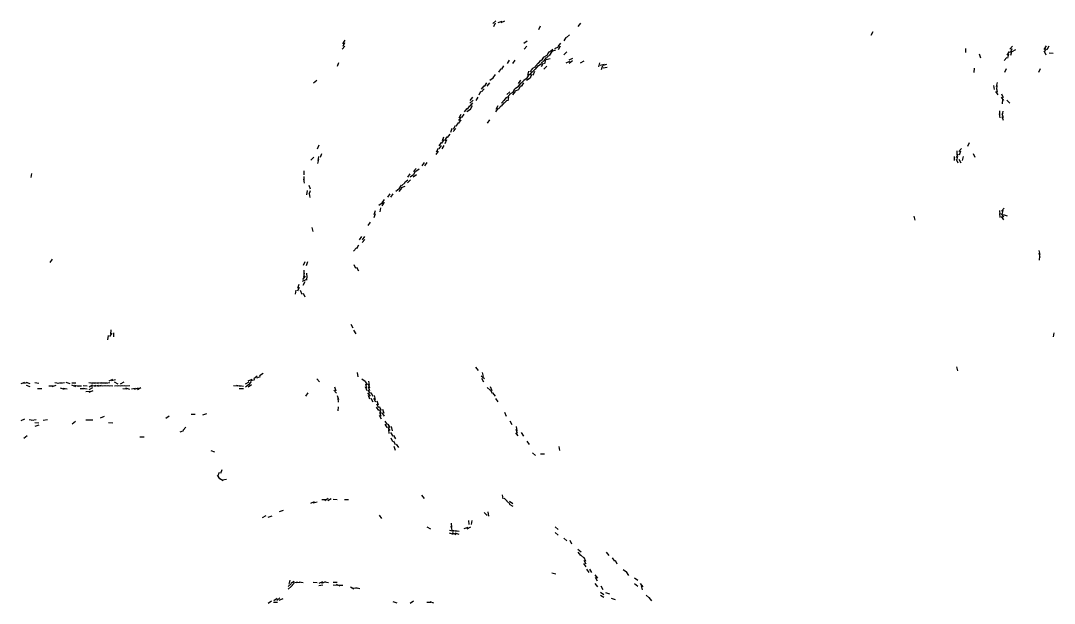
# Model space of a CAD drawing. Extents: x -664598 to -661481, y -979343 to -976126.
# Drawn here: x -664598 to -663871, y -977708 to -977298 of the extents above; entities that cross this region are included whole.
import ezdxf

# ---------------------------------------------------------------- set-up
doc = ezdxf.new("R2010")
doc.units = 0

msp = doc.modelspace()

# ---------------------------------------------------------------- linework, layer by layer
at = {"layer": 'CLIFF'}
for p, q in [((-664263.784, -977298.29), (-664265.976, -977300.19)), ((-664259.515, -977298.75), (-664262.245, -977299.73)), ((-664257.541, -977298.683), (-664260.219, -977299.797)), ((-664264.26, -977299.929), (-664265.5, -977302.551)), ((-664233.558, -977304.522), (-664232.202, -977301.958)), ((-664205.82, -977302.344), (-664203.94, -977300.136)), ((-663999.549, -977308.527), (-663998.211, -977305.953)), ((-664370.082, -977312.029), (-664371.678, -977314.451)), ((-664370.247, -977313.935), (-664371.513, -977316.545)), ((-664244.082, -977314.051), (-664241.678, -977312.429)), ((-664215.628, -977312.482), (-664214.132, -977309.998)), ((-664213.987, -977310.177), (-664211.773, -977308.303)), ((-664369.948, -977316.129), (-664371.812, -977318.351)), ((-664243.827, -977318.338), (-664241.933, -977316.142)), ((-664227.519, -977322.542), (-664226.241, -977319.938)), ((-664226.035, -977320.117), (-664223.725, -977318.363)), ((-664225.654, -977322.466), (-664224.106, -977320.014)), ((-664224.228, -977319.774), (-664221.532, -977318.706)), ((-664222.172, -977317.899), (-664219.588, -977316.581)), ((-664219.838, -977316.328), (-664217.922, -977314.152)), ((-664219.547, -977318.528), (-664218.213, -977315.952)), ((-664215.979, -977322.186), (-664213.781, -977320.294)), ((-663932.92, -977320.689), (-663932.84, -977317.791)), ((-663903.696, -977322.439), (-663902.064, -977320.041)), ((-663901.823, -977318.341), (-663899.937, -977316.139)), ((-663901.45, -977320.573), (-663900.31, -977317.907)), ((-663901.292, -977322.63), (-663900.468, -977319.85)), ((-663900.155, -977319.931), (-663897.605, -977318.549)), ((-663877.69, -977318.443), (-663876.07, -977316.037)), ((-663877.686, -977320.445), (-663876.074, -977318.035)), ((-663876.274, -977322.557), (-663877.486, -977319.923)), ((-663875.545, -977318.529), (-663874.215, -977315.951)), ((-663871.447, -977321.462), (-663874.313, -977321.018)), ((-664374.396, -977327.873), (-664375.364, -977330.607)), ((-664255.609, -977328.494), (-664254.151, -977325.986)), ((-664251.726, -977328.418), (-664250.034, -977326.062)), ((-664235.77, -977330.385), (-664233.99, -977328.095)), ((-664234.045, -977330.103), (-664231.715, -977328.377)), ((-664233.76, -977328.392), (-664232, -977326.088)), ((-664231.949, -977328.22), (-664229.811, -977326.26)), ((-664231.706, -977326.431), (-664230.054, -977324.049)), ((-664231.677, -977330.451), (-664230.083, -977328.029)), ((-664230.188, -977323.866), (-664227.572, -977322.614)), ((-664229.742, -977326.406), (-664228.018, -977324.074)), ((-664229.282, -977328.633), (-664228.478, -977325.847)), ((-664228.263, -977325.676), (-664225.497, -977324.804)), ((-664227.919, -977324.251), (-664225.841, -977322.229)), ((-664214.21, -977327.817), (-664211.55, -977326.663)), ((-664212.225, -977325.783), (-664209.535, -977324.697)), ((-664212.037, -977328.114), (-664209.723, -977326.366)), ((-664204.091, -977328.037), (-664201.669, -977326.443)), ((-664191.247, -977330.643), (-664190.513, -977327.837)), ((-663922.421, -977324.616), (-663923.339, -977321.864)), ((-663905.823, -977326.341), (-663903.937, -977324.139)), ((-663903.25, -977324.642), (-663902.51, -977321.838)), ((-664261.713, -977334.427), (-664260.047, -977332.053)), ((-664259.603, -977332.497), (-664258.157, -977329.983)), ((-664241.155, -977336.664), (-664240.605, -977333.816)), ((-664239.832, -977334.334), (-664237.928, -977332.146)), ((-664239.798, -977336.362), (-664237.962, -977334.118)), ((-664239.444, -977338.576), (-664238.316, -977335.904)), ((-664238.115, -977332), (-664235.645, -977330.48)), ((-664237.855, -977334.314), (-664235.905, -977332.166)), ((-664237.408, -977336.59), (-664236.352, -977333.89)), ((-664235.709, -977332.43), (-664234.051, -977330.05)), ((-664229.902, -977332.268), (-664227.858, -977330.212)), ((-664190.277, -977329.629), (-664187.483, -977328.851)), ((-664189.408, -977332.591), (-664188.352, -977329.889)), ((-664188.296, -977331.554), (-664185.464, -977330.926)), ((-664188.263, -977329.677), (-664185.497, -977328.803)), ((-663926.917, -977334.69), (-663926.843, -977331.79)), ((-663905.442, -977334.577), (-663904.318, -977331.903)), ((-663881.382, -977334.6), (-663880.378, -977331.88)), ((-664389.756, -977340.324), (-664392.004, -977342.156)), ((-664271.651, -977344.468), (-664270.109, -977342.012)), ((-664269.736, -977344.41), (-664268.024, -977342.07)), ((-664268.05, -977340.096), (-664265.71, -977338.384)), ((-664265.704, -977338.433), (-664264.056, -977336.047)), ((-664247.79, -977344.369), (-664245.97, -977342.111)), ((-664247.698, -977342.437), (-664246.062, -977340.043)), ((-664245.875, -977342.295), (-664243.885, -977340.185)), ((-664245.619, -977344.488), (-664244.141, -977341.992)), ((-664244.077, -977340.059), (-664241.683, -977338.421)), ((-664242.067, -977340.073), (-664239.693, -977338.407)), ((-664241.658, -977338.463), (-664240.102, -977336.017)), ((-663911.263, -977344.638), (-663910.497, -977341.842)), ((-664275.564, -977350.518), (-664274.196, -977347.962)), ((-664273.813, -977346.35), (-664271.947, -977344.13)), ((-664273.79, -977348.369), (-664271.97, -977346.111)), ((-664255.947, -977350.222), (-664253.813, -977348.258)), ((-664255.808, -977352.354), (-664253.952, -977350.126)), ((-664254.128, -977349.978), (-664251.632, -977348.502)), ((-664251.8, -977350.361), (-664249.96, -977348.119)), ((-664251.458, -977348.57), (-664250.302, -977345.91)), ((-664250.242, -977347.738), (-664247.518, -977346.742)), ((-664250.049, -977346.098), (-664247.711, -977344.382)), ((-664247.611, -977346.492), (-664246.149, -977343.988)), ((-663912.573, -977346.657), (-663913.187, -977343.823)), ((-663910.057, -977350.434), (-663911.703, -977348.046)), ((-663910.62, -977348.667), (-663911.14, -977345.813)), ((-663911.053, -977346.68), (-663910.707, -977343.8)), ((-663906.275, -977352.558), (-663907.485, -977349.922)), ((-664281.981, -977356.183), (-664279.779, -977354.297)), ((-664281.832, -977354.333), (-664279.928, -977352.147)), ((-664281.767, -977358.387), (-664279.993, -977356.093)), ((-664277.611, -977354.492), (-664276.149, -977351.988)), ((-664259.839, -977358.328), (-664257.921, -977356.152)), ((-664259.775, -977356.381), (-664257.985, -977354.099)), ((-664257.974, -977356.192), (-664255.786, -977354.288)), ((-664257.836, -977354.33), (-664255.924, -977352.15)), ((-664255.112, -977354.671), (-664254.648, -977351.809)), ((-663906.084, -977354.452), (-663907.676, -977352.028)), ((-663906.948, -977356.688), (-663906.812, -977353.792)), ((-663901.841, -977356.252), (-663903.919, -977354.228)), ((-664289.589, -977366.505), (-664288.171, -977363.975)), ((-664287.755, -977366.396), (-664286.005, -977364.084)), ((-664285.743, -977362.405), (-664284.017, -977360.075)), ((-664284.074, -977362.063), (-664281.686, -977360.417)), ((-664283.732, -977360.413), (-664282.028, -977358.067)), ((-664281.61, -977360.493), (-664280.15, -977357.987)), ((-664263.714, -977362.426), (-664262.046, -977360.054)), ((-664263.613, -977360.491), (-664262.147, -977357.989)), ((-664261.835, -977360.331), (-664259.925, -977358.149)), ((-663908.658, -977366.673), (-663909.102, -977363.807)), ((-663908.853, -977364.69), (-663908.907, -977361.79)), ((-663906.368, -977366.597), (-663907.392, -977363.883)), ((-663907.148, -977364.665), (-663906.612, -977361.815)), ((-664293.567, -977374.517), (-664292.193, -977371.963)), ((-664291.734, -977372.412), (-664290.026, -977370.068)), ((-664289.704, -977370.433), (-664288.056, -977368.047)), ((-664289.684, -977368.447), (-664288.076, -977366.033)), ((-664269.704, -977370.433), (-664268.056, -977368.047)), ((-663906.366, -977368.596), (-663907.394, -977365.884)), ((-664297.838, -977380.329), (-664295.922, -977378.151)), ((-664295.352, -977376.611), (-664294.408, -977373.869)), ((-664293.828, -977376.337), (-664291.932, -977374.143)), ((-664388.306, -977385.908), (-664389.454, -977388.572)), ((-664303.748, -977386.401), (-664302.012, -977384.079)), ((-664303.717, -977388.424), (-664302.043, -977386.056)), ((-664301.708, -977384.43), (-664300.052, -977382.05)), ((-664301.635, -977388.478), (-664300.125, -977386.002)), ((-664301.377, -977382.602), (-664300.383, -977379.878)), ((-664299.669, -977382.457), (-664298.091, -977380.023)), ((-664299.502, -977384.55), (-664298.258, -977381.93)), ((-663931.477, -977386.562), (-663930.283, -977383.918)), ((-664388.639, -977393.81), (-664389.121, -977396.67)), ((-664386.441, -977391.858), (-664387.319, -977394.622)), ((-664305.693, -977392.44), (-664304.067, -977390.04)), ((-664305.569, -977390.516), (-664304.191, -977387.964)), ((-663940.809, -977396.688), (-663940.951, -977393.792)), ((-663939.489, -977394.556), (-663938.271, -977391.924)), ((-663939.164, -977396.662), (-663938.596, -977393.818)), ((-663938.886, -977392.69), (-663938.874, -977389.79)), ((-663937.764, -977390.389), (-663935.996, -977388.091)), ((-663937.421, -977392.585), (-663936.339, -977389.895)), ((-663935.261, -977396.639), (-663934.499, -977393.841)), ((-663926.306, -977394.571), (-663927.454, -977391.909)), ((-664391.876, -977394.194), (-664393.884, -977396.286)), ((-664388.553, -977395.827), (-664389.207, -977398.653)), ((-664315.718, -977400.424), (-664314.042, -977398.056)), ((-664313.729, -977400.416), (-664312.031, -977398.064)), ((-663938.302, -977398.57), (-663939.458, -977395.91)), ((-663936.261, -977398.551), (-663937.499, -977395.929)), ((-664590.754, -977405.795), (-664591.006, -977408.685)), ((-664398.825, -977403.791), (-664398.935, -977406.689)), ((-664398.862, -977407.79), (-664398.898, -977410.69)), ((-664325.686, -977408.445), (-664324.074, -977406.035)), ((-664324.101, -977408.023), (-664321.659, -977406.457)), ((-664322.051, -977408.096), (-664319.709, -977406.384)), ((-664321.821, -977404.343), (-664319.939, -977402.137)), ((-664321.487, -977406.557), (-664320.273, -977403.923)), ((-664320.049, -977404.098), (-664317.711, -977402.382)), ((-664399.056, -977409.801), (-664398.704, -977412.679)), ((-664395.322, -977413.859), (-664394.438, -977416.621)), ((-664331.685, -977416.446), (-664330.075, -977414.034)), ((-664330.259, -977415.689), (-664327.501, -977414.791)), ((-664330.032, -977414.12), (-664327.728, -977412.36)), ((-664327.975, -977412.191), (-664325.785, -977410.289)), ((-664325.94, -977412.229), (-664323.82, -977410.251)), ((-664396.616, -977417.814), (-664397.144, -977420.666)), ((-664394.464, -977417.851), (-664395.296, -977420.629)), ((-664395.069, -977419.802), (-664394.691, -977422.678)), ((-664339.735, -977422.411), (-664338.025, -977420.069)), ((-664337.658, -977422.463), (-664336.102, -977420.017)), ((-664334.031, -977418.122), (-664331.729, -977416.358)), ((-664331.769, -977418.385), (-664329.991, -977416.095)), ((-664346.06, -977428.082), (-664343.7, -977426.398)), ((-664345.123, -977432.669), (-664344.637, -977429.811)), ((-664343.688, -977426.444), (-664342.072, -977424.036)), ((-664343.659, -977428.463), (-664342.101, -977426.017)), ((-663907.797, -977432.363), (-663905.963, -977430.117)), ((-664349.371, -977434.604), (-664348.389, -977431.876)), ((-664349.339, -977436.616), (-664348.421, -977433.864)), ((-663968.508, -977438.641), (-663969.252, -977435.839)), ((-663908.78, -977436.687), (-663908.98, -977433.793)), ((-663908.783, -977434.687), (-663908.977, -977431.793)), ((-663906.044, -977438.425), (-663907.716, -977436.055)), ((-663906.114, -977436.471), (-663907.646, -977434.009)), ((-663907.261, -977434.639), (-663906.499, -977431.841)), ((-663903.513, -977435.723), (-663906.247, -977434.757)), ((-664393.277, -977443.845), (-664392.483, -977446.635)), ((-664353.735, -977442.411), (-664352.025, -977440.069)), ((-664359.622, -977452.486), (-664358.138, -977449.994)), ((-664357.752, -977454.399), (-664356.008, -977452.081)), ((-664357.682, -977452.448), (-664356.078, -977450.032)), ((-664363.835, -977460.331), (-664361.925, -977458.149)), ((-664361.628, -977458.482), (-664360.132, -977455.998)), ((-664576.127, -977466.001), (-664577.633, -977468.479)), ((-663880.532, -977462.648), (-663881.228, -977459.832)), ((-663880.631, -977464.668), (-663881.129, -977461.812)), ((-663881.067, -977466.678), (-663880.693, -977463.802)), ((-664398.28, -977467.92), (-664399.48, -977470.56)), ((-664398.903, -977473.79), (-664398.857, -977476.69)), ((-664396.372, -977467.882), (-664397.388, -977470.598)), ((-664362.202, -977472.522), (-664363.558, -977469.958)), ((-664360.23, -977474.536), (-664361.53, -977471.944)), ((-664397.562, -977480.636), (-664400.198, -977481.844)), ((-664397.996, -977478.091), (-664399.764, -977480.389)), ((-664398.682, -977475.804), (-664399.078, -977478.676)), ((-664397.053, -977475.8), (-664396.707, -977478.68)), ((-664396.765, -977477.795), (-664396.995, -977480.685)), ((-664404.64, -977487.81), (-664405.12, -977490.67)), ((-664402.312, -977485.906), (-664403.448, -977488.574)), ((-664402.497, -977483.841), (-664403.263, -977486.639)), ((-664401.425, -977487.896), (-664400.335, -977490.584)), ((-664398.143, -977481.991), (-664399.617, -977484.489)), ((-664399.5, -977489.929), (-664398.26, -977492.551)), ((-664534.782, -977515.793), (-664534.978, -977518.687)), ((-664532.848, -977517.79), (-664532.912, -977520.69)), ((-664364.115, -977514.472), (-664365.645, -977512.008)), ((-664362.135, -977518.484), (-664363.625, -977515.996)), ((-663871.189, -977520.657), (-663870.571, -977517.823)), ((-664536.599, -977519.817), (-664537.161, -977522.663)), ((-664534.061, -977518.044), (-664535.699, -977520.436)), ((-664427.658, -977546.459), (-664430.102, -977548.021)), ((-664360.662, -977548.673), (-664361.098, -977545.807)), ((-664275.989, -977544.384), (-664277.771, -977542.096)), ((-664272.512, -977548.643), (-664273.248, -977545.837)), ((-663938.52, -977544.645), (-663939.24, -977541.835)), ((-664595.501, -977552.793), (-664598.259, -977553.687)), ((-664593.44, -977553.069), (-664596.32, -977553.411)), ((-664591.481, -977553.62), (-664594.279, -977552.86)), ((-664585.438, -977553.392), (-664588.322, -977553.088)), ((-664571.446, -977553.458), (-664574.314, -977553.022)), ((-664569.445, -977553.032), (-664572.315, -977553.448)), ((-664567.436, -977553.109), (-664570.324, -977553.371)), ((-664563.515, -977553.729), (-664566.245, -977552.751)), ((-664559.43, -977553.267), (-664562.33, -977553.213)), ((-664547.445, -977553.448), (-664550.315, -977553.032)), ((-664545.432, -977553.156), (-664548.328, -977553.324)), ((-664543.47, -977552.901), (-664546.29, -977553.579)), ((-664541.441, -977553.061), (-664544.319, -977553.419)), ((-664539.431, -977553.191), (-664542.329, -977553.289)), ((-664537.434, -977553.13), (-664540.326, -977553.35)), ((-664535.447, -977553.02), (-664538.313, -977553.46)), ((-664533.59, -977550.577), (-664536.17, -977551.903)), ((-664531.451, -977550.997), (-664534.309, -977551.483)), ((-664529.626, -977553.968), (-664532.134, -977552.512)), ((-664525.575, -977552.607), (-664528.185, -977553.873)), ((-664437.618, -977552.526), (-664440.142, -977553.954)), ((-664435.531, -977550.707), (-664438.229, -977551.773)), ((-664435.907, -977552.165), (-664437.853, -977554.315)), ((-664433.453, -977550.981), (-664436.307, -977551.499)), ((-664431.722, -977548.367), (-664434.038, -977550.113)), ((-664429.54, -977548.686), (-664432.22, -977549.794)), ((-664389.769, -977550.094), (-664387.991, -977552.386)), ((-664355.654, -977552.013), (-664358.106, -977550.467)), ((-664354.144, -977554.489), (-664355.616, -977551.991)), ((-664354.515, -977556.643), (-664355.245, -977553.837)), ((-664352.485, -977556.635), (-664353.275, -977553.845)), ((-664352.601, -977554.663), (-664353.159, -977551.817)), ((-664271.794, -977550.201), (-664273.966, -977548.279)), ((-664272.176, -977552.508), (-664273.584, -977549.972)), ((-664591.507, -977555.706), (-664594.253, -977554.774)), ((-664583.432, -977557.323), (-664586.328, -977557.157)), ((-664575.43, -977555.23), (-664578.33, -977555.25)), ((-664573.512, -977554.758), (-664576.248, -977555.722)), ((-664567.502, -977557.692), (-664570.258, -977556.788)), ((-664565.437, -977557.379), (-664568.323, -977557.101)), ((-664559.523, -977555.75), (-664562.237, -977554.73)), ((-664557.471, -977555.582), (-664560.289, -977554.898)), ((-664555.43, -977555.227), (-664558.33, -977555.253)), ((-664553.433, -977557.148), (-664556.327, -977557.332)), ((-664551.434, -977555.351), (-664554.326, -977555.129)), ((-664551.441, -977557.419), (-664554.319, -977557.061)), ((-664549.443, -977559.044), (-664552.317, -977559.436)), ((-664547.522, -977558.733), (-664550.238, -977559.747)), ((-664547.588, -977556.583), (-664550.172, -977557.897)), ((-664547.612, -977554.536), (-664550.148, -977555.944)), ((-664545.454, -977554.977), (-664548.306, -977555.503)), ((-664543.469, -977554.907), (-664546.291, -977555.573)), ((-664541.482, -977554.857), (-664544.278, -977555.623)), ((-664539.432, -977555.159), (-664542.328, -977555.321)), ((-664537.43, -977555.215), (-664540.33, -977555.265)), ((-664535.439, -977555.398), (-664538.321, -977555.082)), ((-664533.447, -977555.458), (-664536.313, -977555.022)), ((-664529.446, -977555.024), (-664532.314, -977555.456)), ((-664527.43, -977555.206), (-664530.33, -977555.274)), ((-664525.431, -977555.187), (-664528.329, -977555.293)), ((-664523.436, -977557.374), (-664526.324, -977557.106)), ((-664523.441, -977555.421), (-664526.319, -977555.059)), ((-664521.433, -977555.149), (-664524.327, -977555.331)), ((-664521.499, -977557.681), (-664524.261, -977556.799)), ((-664517.468, -977556.91), (-664520.292, -977557.57)), ((-664515.494, -977556.813), (-664518.266, -977557.667)), ((-664513.648, -977556.476), (-664516.112, -977558.004)), ((-664445.437, -977555.387), (-664448.323, -977555.093)), ((-664443.503, -977555.693), (-664446.257, -977554.787)), ((-664441.433, -977557.146), (-664444.327, -977557.334)), ((-664441.449, -977555.473), (-664444.311, -977555.007)), ((-664437.76, -977554.319), (-664440, -977556.161)), ((-664435.642, -977554.485), (-664438.118, -977555.995)), ((-664396.048, -977560.052), (-664397.712, -977562.428)), ((-664377.78, -977558.103), (-664375.98, -977560.377)), ((-664377.327, -977555.861), (-664376.433, -977558.619)), ((-664354.35, -977558.59), (-664355.41, -977555.89)), ((-664351.934, -977562.339), (-664353.826, -977560.141)), ((-664352.063, -977560.438), (-664353.697, -977558.042)), ((-664352.353, -977558.591), (-664353.407, -977555.889)), ((-664350.17, -977562.504), (-664351.59, -977559.976)), ((-664267.846, -977558.257), (-664269.914, -977556.223)), ((-664266.155, -977560.496), (-664267.605, -977557.984)), ((-664266.321, -977558.578), (-664267.439, -977555.902)), ((-664263.989, -977562.384), (-664265.771, -977560.096)), ((-664375.339, -977561.864), (-664374.421, -977564.616)), ((-664374.958, -977563.792), (-664374.802, -977566.688)), ((-664352.343, -977564.587), (-664353.417, -977561.893)), ((-664350.145, -977566.49), (-664351.615, -977563.99)), ((-664348.201, -977566.521), (-664349.559, -977563.959)), ((-664348.505, -977564.641), (-664349.255, -977561.839)), ((-664346.192, -977570.516), (-664347.568, -977567.964)), ((-664346.377, -977568.6), (-664347.383, -977565.88)), ((-664262.037, -977566.419), (-664263.723, -977564.061)), ((-664475.431, -977575.201), (-664478.329, -977575.279)), ((-664467.53, -977574.711), (-664470.23, -977575.769)), ((-664374.707, -977569.8), (-664375.053, -977572.68)), ((-664346.036, -977572.419), (-664347.724, -977570.061)), ((-664344.14, -977572.487), (-664345.62, -977569.993)), ((-664344.163, -977574.501), (-664345.597, -977571.979)), ((-664344.218, -977578.53), (-664345.542, -977575.95)), ((-664344.385, -977576.603), (-664345.375, -977573.877)), ((-664342.046, -977576.426), (-664343.714, -977574.054)), ((-664342.43, -977574.618), (-664343.33, -977571.862)), ((-664256.335, -977576.584), (-664257.425, -977573.896)), ((-664595.553, -977578.656), (-664598.207, -977579.824)), ((-664589.448, -977579.468), (-664592.312, -977579.012)), ((-664587.442, -977579.051), (-664590.318, -977579.429)), ((-664585.432, -977581.316), (-664588.328, -977581.164)), ((-664585.499, -977582.797), (-664588.261, -977583.683)), ((-664579.445, -977579.03), (-664582.315, -977579.45)), ((-664559.777, -977580.299), (-664561.983, -977582.181)), ((-664549.431, -977579.202), (-664552.329, -977579.278)), ((-664547.432, -977579.172), (-664550.328, -977579.308)), ((-664539.542, -977576.68), (-664542.218, -977577.8)), ((-664533.432, -977581.316), (-664536.328, -977581.164)), ((-664493.734, -977576.351), (-664496.026, -977578.129)), ((-664340.016, -977582.404), (-664341.744, -977580.076)), ((-664340.165, -977584.501), (-664341.595, -977581.979)), ((-664338.116, -977584.473), (-664339.644, -977582.007)), ((-664252.18, -977582.51), (-664253.58, -977579.97)), ((-664593.798, -977590.274), (-664595.962, -977592.206)), ((-664483.514, -977586.752), (-664486.246, -977587.728)), ((-664481.958, -977584.121), (-664483.802, -977586.359)), ((-664338.064, -977586.439), (-664339.696, -977584.041)), ((-664338.746, -977588.684), (-664339.014, -977585.796)), ((-664336.135, -977590.484), (-664337.625, -977587.996)), ((-664336.581, -977586.659), (-664337.179, -977583.821)), ((-664334.102, -977592.463), (-664335.658, -977590.017)), ((-664247.985, -977590.381), (-664249.775, -977588.099)), ((-664248.411, -977588.612), (-664249.349, -977585.868)), ((-664248.631, -977586.668), (-664249.129, -977583.812)), ((-664244.067, -977590.441), (-664245.693, -977588.039)), ((-664511.432, -977591.324), (-664514.328, -977591.156)), ((-664336.287, -977594.563), (-664337.473, -977591.917)), ((-664334.292, -977596.566), (-664335.468, -977593.914)), ((-664334.412, -977600.612), (-664335.348, -977597.868)), ((-664331.998, -977598.391), (-664333.762, -977596.089)), ((-664239.978, -977596.375), (-664241.782, -977594.105)), ((-664218.631, -977600.668), (-664219.129, -977597.812)), ((-664461.511, -977601.717), (-664464.249, -977600.763)), ((-664235.788, -977604.194), (-664237.972, -977602.286)), ((-664229.43, -977603.277), (-664232.33, -977603.203)), ((-664458.141, -977620.488), (-664459.619, -977617.992)), ((-664459.42, -977618.586), (-664458.34, -977615.894)), ((-664457.34, -977616.615), (-664456.42, -977613.865)), ((-664455.663, -977622.028), (-664458.097, -977620.452)), ((-664453.447, -977621.016), (-664456.313, -977621.464)), ((-664313.971, -977634.37), (-664315.789, -977632.11)), ((-664258.63, -977634.668), (-664259.13, -977631.812)), ((-664255.837, -977636.247), (-664257.923, -977634.233)), ((-664391.566, -977636.627), (-664394.194, -977637.853)), ((-664389.476, -977636.877), (-664392.284, -977637.603)), ((-664383.43, -977635.251), (-664386.33, -977635.229)), ((-664381.678, -977634.428), (-664384.082, -977636.052)), ((-664379.635, -977634.497), (-664382.125, -977635.983)), ((-664375.437, -977635.385), (-664378.323, -977635.095)), ((-664367.43, -977635.265), (-664370.33, -977635.215)), ((-664253.782, -977638.186), (-664255.978, -977636.294)), ((-664251.635, -977639.983), (-664254.125, -977638.497)), ((-664251.692, -977638.071), (-664254.068, -977636.409)), ((-664425.627, -977646.511), (-664428.133, -977647.969)), ((-664421.502, -977646.789), (-664424.258, -977647.691)), ((-664413.501, -977642.791), (-664416.259, -977643.689)), ((-664344.004, -977648.396), (-664345.756, -977646.084)), ((-664269.911, -977646.319), (-664271.849, -977644.161)), ((-664268.623, -977646.667), (-664269.137, -977643.813)), ((-664309.611, -977655.942), (-664312.149, -977654.538)), ((-664294.472, -977656.631), (-664295.288, -977653.849)), ((-664294.815, -977654.689), (-664294.945, -977651.791)), ((-664283.532, -977654.706), (-664286.228, -977655.774)), ((-664281.657, -977654.46), (-664284.103, -977656.02)), ((-664283.04, -977649.799), (-664282.72, -977652.681)), ((-664280.597, -977649.818), (-664281.163, -977652.662)), ((-664219.791, -977656.197), (-664221.969, -977654.283)), ((-664293.477, -977657.606), (-664296.283, -977656.874)), ((-664293.495, -977659.67), (-664296.265, -977658.81)), ((-664291.473, -977657.591), (-664294.287, -977656.889)), ((-664291.585, -977659.893), (-664294.175, -977658.587)), ((-664289.448, -977657.47), (-664292.312, -977657.01)), ((-664289.487, -977659.642), (-664292.273, -977658.838)), ((-664219.774, -977660.177), (-664221.986, -977658.303)), ((-664213.785, -977664.19), (-664215.975, -977662.29)), ((-664210.312, -977666.574), (-664211.448, -977663.906)), ((-664203.781, -977672.186), (-664205.979, -977670.294)), ((-664203.986, -977674.381), (-664205.774, -977672.099)), ((-664201.788, -977676.194), (-664203.972, -977674.286)), ((-664200.275, -977678.558), (-664201.485, -977675.922)), ((-664183.937, -977674.341), (-664185.823, -977672.139)), ((-664180.089, -977678.455), (-664181.671, -977676.025)), ((-664178.254, -977680.548), (-664179.506, -977677.932)), ((-664200.038, -977682.42), (-664201.722, -977680.06)), ((-664200.121, -977680.476), (-664201.639, -977678.004)), ((-664198.143, -977686.489), (-664199.617, -977683.991)), ((-664196.179, -977686.509), (-664197.581, -977683.971)), ((-664171.676, -977686.049), (-664174.084, -977684.431)), ((-664409.331, -977694.618), (-664408.429, -977691.862)), ((-664221.499, -977687.682), (-664224.261, -977686.798)), ((-664191.989, -977690.384), (-664193.771, -977688.096)), ((-664192.154, -977692.495), (-664193.606, -977689.985)), ((-664170.082, -977688.45), (-664171.678, -977686.03)), ((-664163.743, -977692.14), (-664166.017, -977690.34)), ((-664409.973, -977698.193), (-664407.787, -977696.287)), ((-664409.946, -977696.223), (-664407.814, -977694.257)), ((-664408.15, -977693.94), (-664405.61, -977692.54)), ((-664407.853, -977696.315), (-664405.907, -977694.165)), ((-664406.281, -977693.614), (-664403.479, -977692.866)), ((-664404.327, -977693.333), (-664401.433, -977693.147)), ((-664402.318, -977693.05), (-664399.442, -977693.43)), ((-664392.325, -977693.114), (-664389.435, -977693.366)), ((-664388.317, -977695.431), (-664385.443, -977695.049)), ((-664388.221, -977693.792), (-664385.539, -977692.688)), ((-664386.216, -977693.803), (-664383.544, -977692.677)), ((-664384.305, -977692.97), (-664381.455, -977693.51)), ((-664378.328, -977693.168), (-664375.432, -977693.312)), ((-664378.32, -977695.067), (-664375.44, -977695.413)), ((-664376.23, -977694.71), (-664373.53, -977695.77)), ((-664374.33, -977695.275), (-664371.43, -977695.205)), ((-664366.158, -977696.554), (-664363.602, -977697.926)), ((-664364.327, -977697.146), (-664361.433, -977697.334)), ((-664362.295, -977696.923), (-664359.465, -977697.557)), ((-664191.974, -977696.372), (-664193.786, -977694.108)), ((-664188.12, -977698.475), (-664189.64, -977696.005)), ((-664163.737, -977696.132), (-664166.023, -977694.348)), ((-664159.971, -977696.37), (-664161.789, -977694.11)), ((-664160.472, -977698.631), (-664161.288, -977695.849)), ((-664424.09, -977708.039), (-664421.67, -977706.441)), ((-664420.104, -977706.018), (-664417.656, -977704.462)), ((-664417.972, -977706.194), (-664415.788, -977704.286)), ((-664416.234, -977705.759), (-664413.526, -977704.721)), ((-664336.256, -977706.781), (-664333.504, -977707.699)), ((-664324.07, -977708.068), (-664321.69, -977706.412)), ((-664310.219, -977706.683), (-664307.541, -977707.797)), ((-664187.637, -977703.987), (-664190.123, -977702.493)), ((-664187.642, -977701.995), (-664190.118, -977700.485)), ((-664183.502, -977701.691), (-664186.258, -977700.789)), ((-664179.506, -977705.702), (-664182.254, -977704.778)), ((-664155.761, -977704.162), (-664157.999, -977702.318)), ((-664154.027, -977706.413), (-664155.733, -977704.067)), ((-664420.329, -977707.303), (-664417.431, -977707.177)), ((-664312.328, -977707.164), (-664309.432, -977707.316))]:
    msp.add_line(p, q, dxfattribs=at)

doc.saveas('drawing.dxf')
